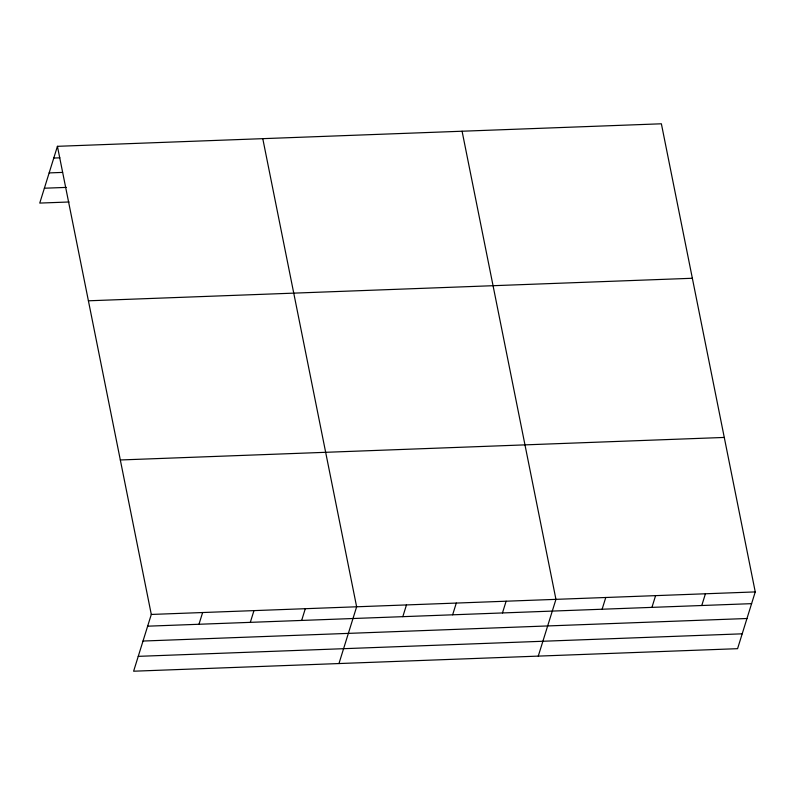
<?xml version="1.0" encoding="UTF-8"?>
<svg xmlns="http://www.w3.org/2000/svg" width="795" height="795" viewBox="0 0 795 795"><rect width="100%" height="100%" fill="white"/><g stroke="black" fill="none" stroke-linecap="round" stroke-linejoin="round"><path stroke-width="1.19" d="M57.429 146.32L151.298 614.446L133.62 671.209L737.571 648.68L755.25 591.917L661.38 123.791L57.429 146.32L39.75 203.083L69.085 201.99M198.979 624.264L202.636 612.538M250.316 622.356L253.963 610.62M301.653 620.438L305.3 608.702M338.958 663.557L356.637 606.794L262.777 138.658M402.817 616.662L406.464 604.935M452.643 614.803L456.29 603.077M502.46 612.945L506.117 601.219M538.265 656.114L555.944 599.351L462.084 131.225M602.113 609.228L605.77 597.492M651.94 607.37L655.597 595.634M701.766 605.512L705.423 593.776M53.772 158.046L59.883 157.817M49.151 172.912L62.596 172.406M44.381 188.216L66.382 187.401M88.404 300.798L692.356 278.27M120.323 459.967L724.275 437.439M151.298 614.446L755.25 591.917M147.641 626.182L751.593 603.653M143.011 641.038L746.972 618.51M138.241 656.352L742.202 633.824"/></g></svg>
